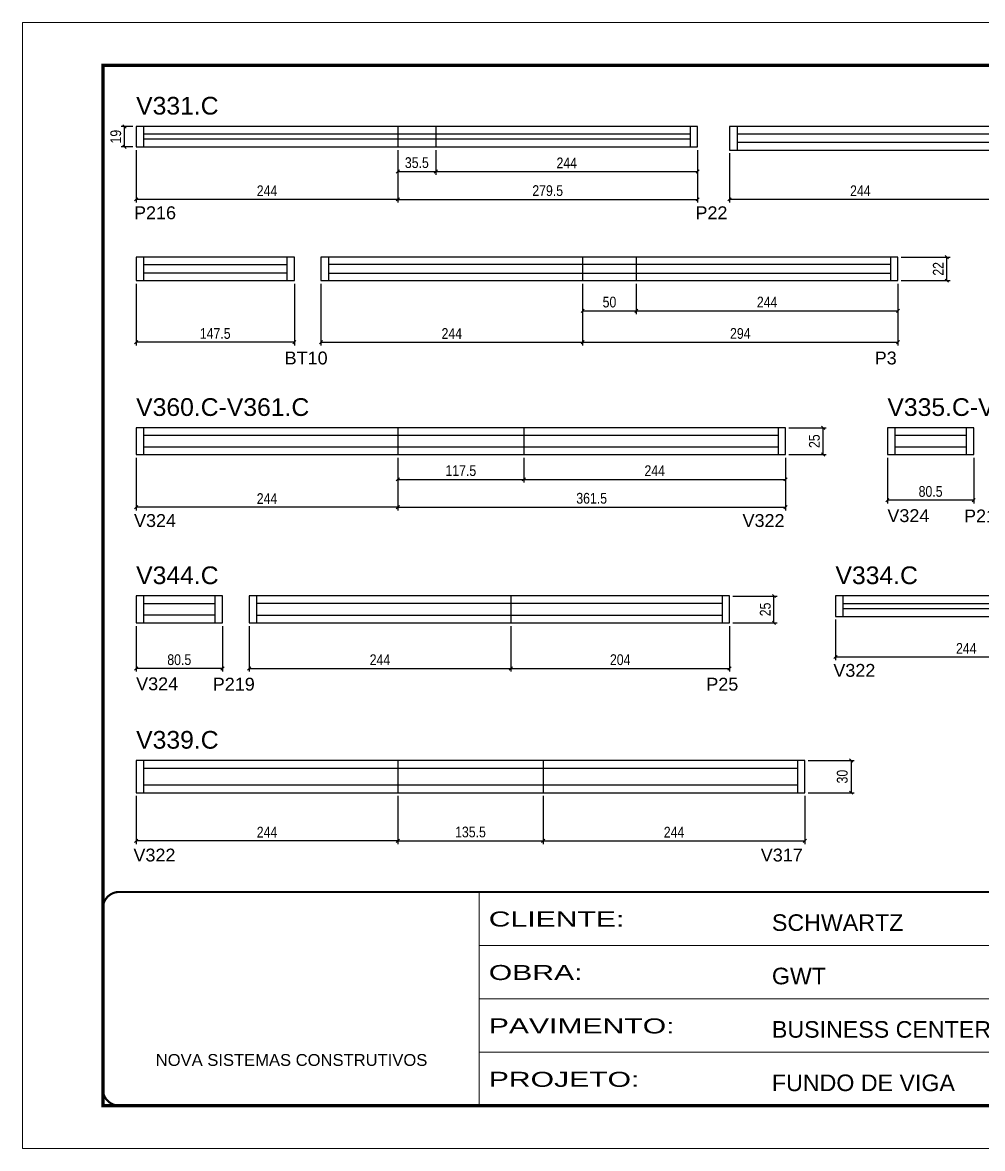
# Model space of a CAD drawing. Extents: x 3245 to 12416, y 917 to 10295.
# Drawn here: x 4844 to 5739, y 6660 to 7710 of the extents above; entities that cross this region are included whole.
import ezdxf

# ---------------------------------------------------------------- set-up
doc = ezdxf.new("R2010")
doc.units = 0
doc.linetypes.add('CONTINUO', pattern=[0])
doc.linetypes.add('DASHED', pattern=[0.75, 0.5, -0.25])
for name, color, linetype in [('5', 5, 'Continuous'), ('COTA', 241, 'Continuous'), ('NOMENCLATURA', 7, 'Continuous'), ('Painéis', 200, 'Continuous'), ('SARR_2.2x7', 40, 'Continuous')]:
    doc.layers.add(name, color=color, linetype=linetype)
doc.layers.add('Folhas', color=255, linetype='Continuous', lineweight=9)
doc.layers.add('SARRAFO DE PRESSAO', color=251, linetype='DASHED', lineweight=9)
doc.styles.add('ARIAL', font='arial.ttf')
doc.styles.add('COTA TECNICA-50', font='techl___.ttf', dxfattribs={"height": 10})
doc.styles.get("Standard").update_dxf_attribs({"font": 'arial.ttf'})
doc.styles.add('Tecnologia', font='')
doc.styles.get('Tecnologia').set_extended_font_data('Forgotten Futurist')
doc.dimstyles.new('COTA PAINEL-50', dxfattribs={"dimtxt": 10, "dimasz": 3, "dimexe": 3, "dimexo": 3, "dimgap": 3, "dimtad": 1, "dimdec": 1, "dimzin": 12, "dimdsep": 46, "dimtxsty": 'COTA TECNICA-50', "dimblk1": 'OBLIQUE', "dimblk2": 'OBLIQUE', "dimsah": 1, "dimcen": 0.9, "dimclrd": 4, "dimclre": 4, "dimclrt": 240, "dimadec": 1, "dimazin": 3, "dimtfac": 1, "dimtdec": 1, "dimtmove": 0, "dimatfit": 3, "dimfxl": 1, "dimtolj": 1, "dimtzin": 12, "dimarcsym": 0})

# ---------------------------------------------------------------- blocks, each defined once
blk = doc.blocks.new('9999999999')
at = {"color": 30, "linetype": 'CONTINUO'}
for p, q in [((98564.6, 34230.2), (98564.6, 34429.4)), ((98564.6, 34379.6), (99584, 34379.6)), ((98564.6, 34329.8), (99488, 34329.8)), ((98564.6, 34280), (99488, 34280))]:
    blk.add_line(p, q, dxfattribs=at)
at = {"color": 30, "linetype": 'CONTINUO', "const_width": 2}
blk.add_lwpolyline([(99584, 34230.2), (99584, 34414.4, 0.414214), (99569, 34429.4), (98229, 34429.4, 0.414214), (98214, 34414.4), (98214, 34245.2, 0.414214), (98229, 34230.2), (99584, 34230.2)], format="xyb", dxfattribs=at)
at = {"layer": 'Folhas'}
blk.add_lwpolyline([(98139, 34190.2), (99624, 34190.2), (99624, 35240.2), (98139, 35240.2)], close=True, dxfattribs=at)
at = {"layer": 'Folhas', "color": 30, "const_width": 3}
blk.add_lwpolyline([(98214, 34230.2), (99584, 34230.2), (99584, 35200.2), (98214, 35200.2)], close=True, dxfattribs=at)
at = {"color": 7, "linetype": 'Continuous', "ltscale": 5, "style": 'ARIAL'}
for s, height, p in [('SCHWARTZ', 15.48, (98837.7, 34393.1)), ('GWT', 15.48, (98837.7, 34343.3)), ('BUSINESS CENTER E LAZER - PROJEÇÃO', 15.483, (98837.7, 34293.5)), ('NOVA SISTEMAS CONSTRUTIVOS', 11.059, (98263.2, 34267.2)), ('FUNDO DE VIGA', 15.483, (98837.7, 34243.7))]:
    blk.add_text(s, height=height, dxfattribs=at).set_placement(p)
at = {"layer": 'Folhas', "color": 7, "style": 'Tecnologia', "width": 1.5}
for s, p in [('CLIENTE:', (98573.7, 34397.2)), ('OBRA:', (98573.7, 34347.3)), ('PAVIMENTO:', (98573.7, 34297.5)), ('PROJETO:', (98573.7, 34247.7))]:
    blk.add_text(s, height=14, dxfattribs=at).set_placement(p)
blk = doc.blocks.new('_Oblique')
at = {"color": 0, "linetype": 'ByBlock', "lineweight": -2}
blk.add_line((-0.5, -0.5), (0.5, 0.5), dxfattribs=at)
blk = doc.blocks.new('*D361')
at = {"layer": 'COTA', "color": 4, "linetype": 'ByBlock', "lineweight": -2, "transparency": 16777216}
for p, q in [((4949.8, 7591.2), (4949.8, 7542.2)), ((5193.8, 7591.2), (5193.8, 7542.2)), ((5193.8, 7545.2), (4949.8, 7545.2))]:
    blk.add_line(p, q, dxfattribs=at)
at = {"layer": 'Defpoints', "color": 0, "linetype": 'ByBlock', "transparency": 16777216}
for p in [(4949.8, 7594.2), (5193.8, 7594.2), (4949.8, 7545.2)]:
    blk.add_point(p, dxfattribs=at)
at = {"layer": 'COTA', "color": 4, "linetype": 'ByBlock', "lineweight": -2, "transparency": 16777216, "xscale": 3, "yscale": 3, "zscale": 3, "rotation": 180}
blk.add_blockref('_Oblique', (4949.8, 7545.2), dxfattribs=at)
at = {"layer": 'COTA', "color": 4, "linetype": 'ByBlock', "lineweight": -2, "transparency": 16777216, "xscale": 3, "yscale": 3, "zscale": 3}
blk.add_blockref('_Oblique', (5193.8, 7545.2), dxfattribs=at)
at = {"layer": 'COTA', "color": 240, "linetype": 'ByBlock', "transparency": 16777216, "insert": (5071.8, 7553.2), "char_height": 10, "attachment_point": 5, "style": 'COTA TECNICA-50'}
blk.add_mtext('\\A1;244', dxfattribs=at)
blk = doc.blocks.new('*D362')
at = {"layer": 'COTA', "color": 4, "linetype": 'ByBlock', "lineweight": -2, "transparency": 16777216}
for p, q in [((5193.8, 7591.2), (5193.8, 7542.2)), ((5473.3, 7591.2), (5473.3, 7542.2)), ((5193.8, 7545.2), (5473.3, 7545.2))]:
    blk.add_line(p, q, dxfattribs=at)
at = {"layer": 'Defpoints', "color": 0, "linetype": 'ByBlock', "transparency": 16777216}
for p in [(5193.8, 7594.2), (5473.3, 7594.2), (5473.3, 7545.2)]:
    blk.add_point(p, dxfattribs=at)
at = {"layer": 'COTA', "color": 4, "linetype": 'ByBlock', "lineweight": -2, "transparency": 16777216, "xscale": 3, "yscale": 3, "zscale": 3, "rotation": 180}
blk.add_blockref('_Oblique', (5193.8, 7545.2), dxfattribs=at)
at = {"layer": 'COTA', "color": 4, "linetype": 'ByBlock', "lineweight": -2, "transparency": 16777216, "xscale": 3, "yscale": 3, "zscale": 3}
blk.add_blockref('_Oblique', (5473.3, 7545.2), dxfattribs=at)
at = {"layer": 'COTA', "color": 240, "linetype": 'ByBlock', "transparency": 16777216, "insert": (5333.5, 7553.3), "char_height": 10, "attachment_point": 5, "style": 'COTA TECNICA-50'}
blk.add_mtext('\\A1;279.5', dxfattribs=at)
blk = doc.blocks.new('*D363')
at = {"layer": 'COTA', "color": 4, "linetype": 'ByBlock', "lineweight": -2, "transparency": 16777216}
for p, q in [((5193.8, 7591.2), (5193.8, 7568.2)), ((5229.3, 7591.2), (5229.3, 7568.2)), ((5193.8, 7571.2), (5229.3, 7571.2))]:
    blk.add_line(p, q, dxfattribs=at)
at = {"layer": 'Defpoints', "color": 0, "linetype": 'ByBlock', "transparency": 16777216}
for p in [(5193.8, 7594.2), (5229.3, 7594.2), (5229.3, 7571.2)]:
    blk.add_point(p, dxfattribs=at)
at = {"layer": 'COTA', "color": 4, "linetype": 'ByBlock', "lineweight": -2, "transparency": 16777216, "xscale": 3, "yscale": 3, "zscale": 3, "rotation": 180}
blk.add_blockref('_Oblique', (5193.8, 7571.2), dxfattribs=at)
at = {"layer": 'COTA', "color": 4, "linetype": 'ByBlock', "lineweight": -2, "transparency": 16777216, "xscale": 3, "yscale": 3, "zscale": 3}
blk.add_blockref('_Oblique', (5229.3, 7571.2), dxfattribs=at)
at = {"layer": 'COTA', "color": 240, "linetype": 'ByBlock', "transparency": 16777216, "insert": (5211.5, 7579.4), "char_height": 10, "attachment_point": 5, "style": 'COTA TECNICA-50'}
blk.add_mtext('\\A1;35.5', dxfattribs=at)
blk = doc.blocks.new('*D364')
at = {"layer": 'COTA', "color": 4, "linetype": 'ByBlock', "lineweight": -2, "transparency": 16777216}
for p, q in [((5229.3, 7591.2), (5229.3, 7568.2)), ((5473.3, 7591.2), (5473.3, 7568.2)), ((5229.3, 7571.2), (5473.3, 7571.2))]:
    blk.add_line(p, q, dxfattribs=at)
at = {"layer": 'Defpoints', "color": 0, "linetype": 'ByBlock', "transparency": 16777216}
for p in [(5229.3, 7594.2), (5473.3, 7594.2), (5473.3, 7571.2)]:
    blk.add_point(p, dxfattribs=at)
at = {"layer": 'COTA', "color": 4, "linetype": 'ByBlock', "lineweight": -2, "transparency": 16777216, "xscale": 3, "yscale": 3, "zscale": 3, "rotation": 180}
blk.add_blockref('_Oblique', (5229.3, 7571.2), dxfattribs=at)
at = {"layer": 'COTA', "color": 4, "linetype": 'ByBlock', "lineweight": -2, "transparency": 16777216, "xscale": 3, "yscale": 3, "zscale": 3}
blk.add_blockref('_Oblique', (5473.3, 7571.2), dxfattribs=at)
at = {"layer": 'COTA', "color": 240, "linetype": 'ByBlock', "transparency": 16777216, "insert": (5351.3, 7579.2), "char_height": 10, "attachment_point": 5, "style": 'COTA TECNICA-50'}
blk.add_mtext('\\A1;244', dxfattribs=at)
blk = doc.blocks.new('*D365')
at = {"layer": 'COTA', "color": 4, "linetype": 'ByBlock', "lineweight": -2, "transparency": 16777216}
for p, q in [((5503, 7588.2), (5503, 7542.2)), ((5747, 7588.2), (5747, 7542.2)), ((5747, 7545.2), (5503, 7545.2))]:
    blk.add_line(p, q, dxfattribs=at)
at = {"layer": 'Defpoints', "color": 0, "linetype": 'ByBlock', "transparency": 16777216}
for p in [(5503, 7591.2), (5747, 7591.2), (5503, 7545.2)]:
    blk.add_point(p, dxfattribs=at)
at = {"layer": 'COTA', "color": 4, "linetype": 'ByBlock', "lineweight": -2, "transparency": 16777216, "xscale": 3, "yscale": 3, "zscale": 3, "rotation": 180}
blk.add_blockref('_Oblique', (5503, 7545.2), dxfattribs=at)
at = {"layer": 'COTA', "color": 4, "linetype": 'ByBlock', "lineweight": -2, "transparency": 16777216, "xscale": 3, "yscale": 3, "zscale": 3}
blk.add_blockref('_Oblique', (5747, 7545.2), dxfattribs=at)
at = {"layer": 'COTA', "color": 240, "linetype": 'ByBlock', "transparency": 16777216, "insert": (5625, 7553.2), "char_height": 10, "attachment_point": 5, "style": 'COTA TECNICA-50'}
blk.add_mtext('\\A1;244', dxfattribs=at)
blk = doc.blocks.new('*D370')
at = {"layer": 'COTA', "color": 4, "linetype": 'ByBlock', "lineweight": -2, "transparency": 16777216}
for p, q in [((4946.8, 7613.2), (4935.9, 7613.2)), ((4938.9, 7594.2), (4938.9, 7613.2)), ((4946.8, 7594.2), (4935.9, 7594.2))]:
    blk.add_line(p, q, dxfattribs=at)
at = {"layer": 'Defpoints', "color": 0, "linetype": 'ByBlock', "transparency": 16777216}
for p in [(4938.9, 7613.2), (4949.8, 7613.2), (4949.8, 7594.2)]:
    blk.add_point(p, dxfattribs=at)
at = {"layer": 'COTA', "color": 4, "linetype": 'ByBlock', "lineweight": -2, "transparency": 16777216, "xscale": 3, "yscale": 3, "zscale": 3}
for p, rotation in [((4938.9, 7613.2), 90), ((4938.9, 7594.2), 270)]:
    blk.add_blockref('_Oblique', p, dxfattribs=dict(at, rotation=rotation))
at = {"layer": 'COTA', "color": 240, "linetype": 'ByBlock', "transparency": 16777216, "insert": (4930.8, 7603.7), "char_height": 10, "attachment_point": 5, "rotation": 90, "style": 'COTA TECNICA-50'}
blk.add_mtext('\\A1;19', dxfattribs=at)
blk = doc.blocks.new('*D437')
at = {"layer": 'COTA', "color": 4, "linetype": 'ByBlock', "lineweight": -2, "transparency": 16777216}
for p, q in [((4949.8, 7466.4), (4949.8, 7409)), ((5097.3, 7466.4), (5097.3, 7409)), ((5097.3, 7412), (4949.8, 7412))]:
    blk.add_line(p, q, dxfattribs=at)
at = {"layer": 'Defpoints', "color": 0, "linetype": 'ByBlock', "transparency": 16777216}
for p in [(4949.8, 7469.4), (5097.3, 7469.4), (4949.8, 7412)]:
    blk.add_point(p, dxfattribs=at)
at = {"layer": 'COTA', "color": 4, "linetype": 'ByBlock', "lineweight": -2, "transparency": 16777216, "xscale": 3, "yscale": 3, "zscale": 3, "rotation": 180}
blk.add_blockref('_Oblique', (4949.8, 7412), dxfattribs=at)
at = {"layer": 'COTA', "color": 4, "linetype": 'ByBlock', "lineweight": -2, "transparency": 16777216, "xscale": 3, "yscale": 3, "zscale": 3}
blk.add_blockref('_Oblique', (5097.3, 7412), dxfattribs=at)
at = {"layer": 'COTA', "color": 240, "linetype": 'ByBlock', "transparency": 16777216, "insert": (5023.5, 7420.1), "char_height": 10, "attachment_point": 5, "style": 'COTA TECNICA-50'}
blk.add_mtext('\\A1;147.5', dxfattribs=at)
blk = doc.blocks.new('*D267')
at = {"layer": 'COTA', "color": 4, "linetype": 'ByBlock', "lineweight": -2, "transparency": 16777216}
for p, q in [((5122.1, 7466.4), (5122.1, 7409)), ((5366.1, 7466.4), (5366.1, 7409)), ((5122.1, 7412), (5366.1, 7412))]:
    blk.add_line(p, q, dxfattribs=at)
at = {"layer": 'Defpoints', "color": 0, "linetype": 'ByBlock', "transparency": 16777216}
for p in [(5122.1, 7469.4), (5366.1, 7469.4), (5366.1, 7412)]:
    blk.add_point(p, dxfattribs=at)
at = {"layer": 'COTA', "color": 4, "linetype": 'ByBlock', "lineweight": -2, "transparency": 16777216, "xscale": 3, "yscale": 3, "zscale": 3, "rotation": 180}
blk.add_blockref('_Oblique', (5122.1, 7412), dxfattribs=at)
at = {"layer": 'COTA', "color": 4, "linetype": 'ByBlock', "lineweight": -2, "transparency": 16777216, "xscale": 3, "yscale": 3, "zscale": 3}
blk.add_blockref('_Oblique', (5366.1, 7412), dxfattribs=at)
at = {"layer": 'COTA', "color": 240, "linetype": 'ByBlock', "transparency": 16777216, "insert": (5244.1, 7420.1), "char_height": 10, "attachment_point": 5, "style": 'COTA TECNICA-50'}
blk.add_mtext('\\A1;244', dxfattribs=at)
blk = doc.blocks.new('*D438')
at = {"layer": 'COTA', "color": 4, "linetype": 'ByBlock', "lineweight": -2, "transparency": 16777216}
for p, q in [((5366.1, 7466.4), (5366.1, 7409)), ((5660.1, 7466.4), (5660.1, 7409)), ((5366.1, 7412), (5660.1, 7412))]:
    blk.add_line(p, q, dxfattribs=at)
at = {"layer": 'Defpoints', "color": 0, "linetype": 'ByBlock', "transparency": 16777216}
for p in [(5366.1, 7469.4), (5660.1, 7469.4), (5660.1, 7412)]:
    blk.add_point(p, dxfattribs=at)
at = {"layer": 'COTA', "color": 4, "linetype": 'ByBlock', "lineweight": -2, "transparency": 16777216, "xscale": 3, "yscale": 3, "zscale": 3, "rotation": 180}
blk.add_blockref('_Oblique', (5366.1, 7412), dxfattribs=at)
at = {"layer": 'COTA', "color": 4, "linetype": 'ByBlock', "lineweight": -2, "transparency": 16777216, "xscale": 3, "yscale": 3, "zscale": 3}
blk.add_blockref('_Oblique', (5660.1, 7412), dxfattribs=at)
at = {"layer": 'COTA', "color": 240, "linetype": 'ByBlock', "transparency": 16777216, "insert": (5513.1, 7420.1), "char_height": 10, "attachment_point": 5, "style": 'COTA TECNICA-50'}
blk.add_mtext('\\A1;294', dxfattribs=at)
blk = doc.blocks.new('*D439')
at = {"layer": 'COTA', "color": 4, "linetype": 'ByBlock', "lineweight": -2, "transparency": 16777216}
for p, q in [((5366.1, 7466.4), (5366.1, 7438.3)), ((5416.1, 7466.4), (5416.1, 7438.3)), ((5366.1, 7441.3), (5416.1, 7441.3))]:
    blk.add_line(p, q, dxfattribs=at)
at = {"layer": 'Defpoints', "color": 0, "linetype": 'ByBlock', "transparency": 16777216}
for p in [(5366.1, 7469.4), (5416.1, 7469.4), (5416.1, 7441.3)]:
    blk.add_point(p, dxfattribs=at)
at = {"layer": 'COTA', "color": 4, "linetype": 'ByBlock', "lineweight": -2, "transparency": 16777216, "xscale": 3, "yscale": 3, "zscale": 3, "rotation": 180}
blk.add_blockref('_Oblique', (5366.1, 7441.3), dxfattribs=at)
at = {"layer": 'COTA', "color": 4, "linetype": 'ByBlock', "lineweight": -2, "transparency": 16777216, "xscale": 3, "yscale": 3, "zscale": 3}
blk.add_blockref('_Oblique', (5416.1, 7441.3), dxfattribs=at)
at = {"layer": 'COTA', "color": 240, "linetype": 'ByBlock', "transparency": 16777216, "insert": (5391.1, 7449.4), "char_height": 10, "attachment_point": 5, "style": 'COTA TECNICA-50'}
blk.add_mtext('\\A1;50', dxfattribs=at)
blk = doc.blocks.new('*D440')
at = {"layer": 'COTA', "color": 4, "linetype": 'ByBlock', "lineweight": -2, "transparency": 16777216}
for p, q in [((5416.1, 7466.4), (5416.1, 7438.3)), ((5660.1, 7466.4), (5660.1, 7438.3)), ((5416.1, 7441.3), (5660.1, 7441.3))]:
    blk.add_line(p, q, dxfattribs=at)
at = {"layer": 'Defpoints', "color": 0, "linetype": 'ByBlock', "transparency": 16777216}
for p in [(5416.1, 7469.4), (5660.1, 7469.4), (5660.1, 7441.3)]:
    blk.add_point(p, dxfattribs=at)
at = {"layer": 'COTA', "color": 4, "linetype": 'ByBlock', "lineweight": -2, "transparency": 16777216, "xscale": 3, "yscale": 3, "zscale": 3, "rotation": 180}
blk.add_blockref('_Oblique', (5416.1, 7441.3), dxfattribs=at)
at = {"layer": 'COTA', "color": 4, "linetype": 'ByBlock', "lineweight": -2, "transparency": 16777216, "xscale": 3, "yscale": 3, "zscale": 3}
blk.add_blockref('_Oblique', (5660.1, 7441.3), dxfattribs=at)
at = {"layer": 'COTA', "color": 240, "linetype": 'ByBlock', "transparency": 16777216, "insert": (5538.1, 7449.4), "char_height": 10, "attachment_point": 5, "style": 'COTA TECNICA-50'}
blk.add_mtext('\\A1;244', dxfattribs=at)
blk = doc.blocks.new('*D441')
at = {"layer": 'COTA', "color": 4, "linetype": 'ByBlock', "lineweight": -2, "transparency": 16777216}
for p, q in [((5663.1, 7491.4), (5708.7, 7491.4)), ((5705.7, 7469.4), (5705.7, 7491.4)), ((5663.1, 7469.4), (5708.7, 7469.4))]:
    blk.add_line(p, q, dxfattribs=at)
at = {"layer": 'Defpoints', "color": 0, "linetype": 'ByBlock', "transparency": 16777216}
for p in [(5660.1, 7491.4), (5705.7, 7491.4), (5660.1, 7469.4)]:
    blk.add_point(p, dxfattribs=at)
at = {"layer": 'COTA', "color": 4, "linetype": 'ByBlock', "lineweight": -2, "transparency": 16777216, "xscale": 3, "yscale": 3, "zscale": 3}
for p, rotation in [((5705.7, 7491.4), 90), ((5705.7, 7469.4), 270)]:
    blk.add_blockref('_Oblique', p, dxfattribs=dict(at, rotation=rotation))
at = {"layer": 'COTA', "color": 240, "linetype": 'ByBlock', "transparency": 16777216, "insert": (5697.7, 7480.4), "char_height": 10, "attachment_point": 5, "rotation": 90, "style": 'COTA TECNICA-50'}
blk.add_mtext('\\A1;22', dxfattribs=at)
blk = doc.blocks.new('*D449')
at = {"layer": 'COTA', "color": 4, "linetype": 'ByBlock', "lineweight": -2, "transparency": 16777216}
for p, q in [((4949.8, 7304.2), (4949.8, 7255.1)), ((5193.8, 7304.2), (5193.8, 7255.1)), ((5193.8, 7258.1), (4949.8, 7258.1))]:
    blk.add_line(p, q, dxfattribs=at)
at = {"layer": 'Defpoints', "color": 0, "linetype": 'ByBlock', "transparency": 16777216}
for p in [(4949.8, 7307.2), (5193.8, 7307.2), (4949.8, 7258.1)]:
    blk.add_point(p, dxfattribs=at)
at = {"layer": 'COTA', "color": 4, "linetype": 'ByBlock', "lineweight": -2, "transparency": 16777216, "xscale": 3, "yscale": 3, "zscale": 3, "rotation": 180}
blk.add_blockref('_Oblique', (4949.8, 7258.1), dxfattribs=at)
at = {"layer": 'COTA', "color": 4, "linetype": 'ByBlock', "lineweight": -2, "transparency": 16777216, "xscale": 3, "yscale": 3, "zscale": 3}
blk.add_blockref('_Oblique', (5193.8, 7258.1), dxfattribs=at)
at = {"layer": 'COTA', "color": 240, "linetype": 'ByBlock', "transparency": 16777216, "insert": (5071.8, 7266.2), "char_height": 10, "attachment_point": 5, "style": 'COTA TECNICA-50'}
blk.add_mtext('\\A1;244', dxfattribs=at)
blk = doc.blocks.new('*D450')
at = {"layer": 'COTA', "color": 4, "linetype": 'ByBlock', "lineweight": -2, "transparency": 16777216}
for p, q in [((5193.8, 7304.2), (5193.8, 7255.1)), ((5555.3, 7304.2), (5555.3, 7255.1)), ((5193.8, 7258.1), (5555.3, 7258.1))]:
    blk.add_line(p, q, dxfattribs=at)
at = {"layer": 'Defpoints', "color": 0, "linetype": 'ByBlock', "transparency": 16777216}
for p in [(5193.8, 7307.2), (5555.3, 7307.2), (5555.3, 7258.1)]:
    blk.add_point(p, dxfattribs=at)
at = {"layer": 'COTA', "color": 4, "linetype": 'ByBlock', "lineweight": -2, "transparency": 16777216, "xscale": 3, "yscale": 3, "zscale": 3, "rotation": 180}
blk.add_blockref('_Oblique', (5193.8, 7258.1), dxfattribs=at)
at = {"layer": 'COTA', "color": 4, "linetype": 'ByBlock', "lineweight": -2, "transparency": 16777216, "xscale": 3, "yscale": 3, "zscale": 3}
blk.add_blockref('_Oblique', (5555.3, 7258.1), dxfattribs=at)
at = {"layer": 'COTA', "color": 240, "linetype": 'ByBlock', "transparency": 16777216, "insert": (5374.5, 7266.4), "char_height": 10, "attachment_point": 5, "style": 'COTA TECNICA-50'}
blk.add_mtext('\\A1;361.5', dxfattribs=at)
blk = doc.blocks.new('*D451')
at = {"layer": 'COTA', "color": 4, "linetype": 'ByBlock', "lineweight": -2, "transparency": 16777216}
for p, q in [((5193.8, 7304.2), (5193.8, 7281.1)), ((5311.3, 7304.2), (5311.3, 7281.1)), ((5193.8, 7284.1), (5311.3, 7284.1))]:
    blk.add_line(p, q, dxfattribs=at)
at = {"layer": 'Defpoints', "color": 0, "linetype": 'ByBlock', "transparency": 16777216}
for p in [(5193.8, 7307.2), (5311.3, 7307.2), (5311.3, 7284.1)]:
    blk.add_point(p, dxfattribs=at)
at = {"layer": 'COTA', "color": 4, "linetype": 'ByBlock', "lineweight": -2, "transparency": 16777216, "xscale": 3, "yscale": 3, "zscale": 3, "rotation": 180}
blk.add_blockref('_Oblique', (5193.8, 7284.1), dxfattribs=at)
at = {"layer": 'COTA', "color": 4, "linetype": 'ByBlock', "lineweight": -2, "transparency": 16777216, "xscale": 3, "yscale": 3, "zscale": 3}
blk.add_blockref('_Oblique', (5311.3, 7284.1), dxfattribs=at)
at = {"layer": 'COTA', "color": 240, "linetype": 'ByBlock', "transparency": 16777216, "insert": (5252.5, 7292.2), "char_height": 10, "attachment_point": 5, "style": 'COTA TECNICA-50'}
blk.add_mtext('\\A1;117.5', dxfattribs=at)
blk = doc.blocks.new('*D452')
at = {"layer": 'COTA', "color": 4, "linetype": 'ByBlock', "lineweight": -2, "transparency": 16777216}
for p, q in [((5311.3, 7304.2), (5311.3, 7281.1)), ((5555.3, 7304.2), (5555.3, 7281.1)), ((5311.3, 7284.1), (5555.3, 7284.1))]:
    blk.add_line(p, q, dxfattribs=at)
at = {"layer": 'Defpoints', "color": 0, "linetype": 'ByBlock', "transparency": 16777216}
for p in [(5311.3, 7307.2), (5555.3, 7307.2), (5555.3, 7284.1)]:
    blk.add_point(p, dxfattribs=at)
at = {"layer": 'COTA', "color": 4, "linetype": 'ByBlock', "lineweight": -2, "transparency": 16777216, "xscale": 3, "yscale": 3, "zscale": 3, "rotation": 180}
blk.add_blockref('_Oblique', (5311.3, 7284.1), dxfattribs=at)
at = {"layer": 'COTA', "color": 4, "linetype": 'ByBlock', "lineweight": -2, "transparency": 16777216, "xscale": 3, "yscale": 3, "zscale": 3}
blk.add_blockref('_Oblique', (5555.3, 7284.1), dxfattribs=at)
at = {"layer": 'COTA', "color": 240, "linetype": 'ByBlock', "transparency": 16777216, "insert": (5433.3, 7292.2), "char_height": 10, "attachment_point": 5, "style": 'COTA TECNICA-50'}
blk.add_mtext('\\A1;244', dxfattribs=at)
blk = doc.blocks.new('*D453')
at = {"layer": 'COTA', "color": 4, "linetype": 'ByBlock', "lineweight": -2, "transparency": 16777216}
for p, q in [((5558.3, 7332.2), (5593.3, 7332.2)), ((5590.3, 7307.2), (5590.3, 7332.2)), ((5558.3, 7307.2), (5593.3, 7307.2))]:
    blk.add_line(p, q, dxfattribs=at)
at = {"layer": 'Defpoints', "color": 0, "linetype": 'ByBlock', "transparency": 16777216}
for p in [(5555.3, 7332.2), (5590.3, 7332.2), (5555.3, 7307.2)]:
    blk.add_point(p, dxfattribs=at)
at = {"layer": 'COTA', "color": 4, "linetype": 'ByBlock', "lineweight": -2, "transparency": 16777216, "xscale": 3, "yscale": 3, "zscale": 3}
for p, rotation in [((5590.3, 7332.2), 90), ((5590.3, 7307.2), 270)]:
    blk.add_blockref('_Oblique', p, dxfattribs=dict(at, rotation=rotation))
at = {"layer": 'COTA', "color": 240, "linetype": 'ByBlock', "transparency": 16777216, "insert": (5582.2, 7319.7), "char_height": 10, "attachment_point": 5, "rotation": 90, "style": 'COTA TECNICA-50'}
blk.add_mtext('\\A1;25', dxfattribs=at)
blk = doc.blocks.new('*D454')
at = {"layer": 'COTA', "color": 4, "linetype": 'ByBlock', "lineweight": -2, "transparency": 16777216}
for p, q in [((5650.2, 7304.2), (5650.2, 7261.7)), ((5730.7, 7304.2), (5730.7, 7261.7)), ((5730.7, 7264.7), (5650.2, 7264.7))]:
    blk.add_line(p, q, dxfattribs=at)
at = {"layer": 'Defpoints', "color": 0, "linetype": 'ByBlock', "transparency": 16777216}
for p in [(5650.2, 7307.2), (5730.7, 7307.2), (5650.2, 7264.7)]:
    blk.add_point(p, dxfattribs=at)
at = {"layer": 'COTA', "color": 4, "linetype": 'ByBlock', "lineweight": -2, "transparency": 16777216, "xscale": 3, "yscale": 3, "zscale": 3, "rotation": 180}
blk.add_blockref('_Oblique', (5650.2, 7264.7), dxfattribs=at)
at = {"layer": 'COTA', "color": 4, "linetype": 'ByBlock', "lineweight": -2, "transparency": 16777216, "xscale": 3, "yscale": 3, "zscale": 3}
blk.add_blockref('_Oblique', (5730.7, 7264.7), dxfattribs=at)
at = {"layer": 'COTA', "color": 240, "linetype": 'ByBlock', "transparency": 16777216, "insert": (5690.5, 7272.8), "char_height": 10, "attachment_point": 5, "style": 'COTA TECNICA-50'}
blk.add_mtext('\\A1;80.5', dxfattribs=at)
blk = doc.blocks.new('*D371')
at = {"layer": 'COTA', "color": 4, "linetype": 'ByBlock', "lineweight": -2, "transparency": 16777216}
for p, q in [((4949.8, 7147.3), (4949.8, 7104.8)), ((5030.3, 7147.3), (5030.3, 7104.8)), ((5030.3, 7107.8), (4949.8, 7107.8))]:
    blk.add_line(p, q, dxfattribs=at)
at = {"layer": 'Defpoints', "color": 0, "linetype": 'ByBlock', "transparency": 16777216}
for p in [(4949.8, 7150.3), (5030.3, 7150.3), (4949.8, 7107.8)]:
    blk.add_point(p, dxfattribs=at)
at = {"layer": 'COTA', "color": 4, "linetype": 'ByBlock', "lineweight": -2, "transparency": 16777216, "xscale": 3, "yscale": 3, "zscale": 3, "rotation": 180}
blk.add_blockref('_Oblique', (4949.8, 7107.8), dxfattribs=at)
at = {"layer": 'COTA', "color": 4, "linetype": 'ByBlock', "lineweight": -2, "transparency": 16777216, "xscale": 3, "yscale": 3, "zscale": 3}
blk.add_blockref('_Oblique', (5030.3, 7107.8), dxfattribs=at)
at = {"layer": 'COTA', "color": 240, "linetype": 'ByBlock', "transparency": 16777216, "insert": (4990, 7115.9), "char_height": 10, "attachment_point": 5, "style": 'COTA TECNICA-50'}
blk.add_mtext('\\A1;80.5', dxfattribs=at)
blk = doc.blocks.new('*D260')
at = {"layer": 'COTA', "color": 4, "linetype": 'ByBlock', "lineweight": -2, "transparency": 16777216}
for p, q in [((5055.1, 7147.3), (5055.1, 7104.8)), ((5299.1, 7147.3), (5299.1, 7104.8)), ((5055.1, 7107.8), (5299.1, 7107.8))]:
    blk.add_line(p, q, dxfattribs=at)
at = {"layer": 'Defpoints', "color": 0, "linetype": 'ByBlock', "transparency": 16777216}
for p in [(5055.1, 7150.3), (5299.1, 7150.3), (5299.1, 7107.8)]:
    blk.add_point(p, dxfattribs=at)
at = {"layer": 'COTA', "color": 4, "linetype": 'ByBlock', "lineweight": -2, "transparency": 16777216, "xscale": 3, "yscale": 3, "zscale": 3, "rotation": 180}
blk.add_blockref('_Oblique', (5055.1, 7107.8), dxfattribs=at)
at = {"layer": 'COTA', "color": 4, "linetype": 'ByBlock', "lineweight": -2, "transparency": 16777216, "xscale": 3, "yscale": 3, "zscale": 3}
blk.add_blockref('_Oblique', (5299.1, 7107.8), dxfattribs=at)
at = {"layer": 'COTA', "color": 240, "linetype": 'ByBlock', "transparency": 16777216, "insert": (5177.1, 7115.9), "char_height": 10, "attachment_point": 5, "style": 'COTA TECNICA-50'}
blk.add_mtext('\\A1;244', dxfattribs=at)
blk = doc.blocks.new('*D372')
at = {"layer": 'COTA', "color": 4, "linetype": 'ByBlock', "lineweight": -2, "transparency": 16777216}
for p, q in [((5299.1, 7147.3), (5299.1, 7104.8)), ((5503.1, 7147.3), (5503.1, 7104.8)), ((5299.1, 7107.8), (5503.1, 7107.8))]:
    blk.add_line(p, q, dxfattribs=at)
at = {"layer": 'Defpoints', "color": 0, "linetype": 'ByBlock', "transparency": 16777216}
for p in [(5299.1, 7150.3), (5503.1, 7150.3), (5503.1, 7107.8)]:
    blk.add_point(p, dxfattribs=at)
at = {"layer": 'COTA', "color": 4, "linetype": 'ByBlock', "lineweight": -2, "transparency": 16777216, "xscale": 3, "yscale": 3, "zscale": 3, "rotation": 180}
blk.add_blockref('_Oblique', (5299.1, 7107.8), dxfattribs=at)
at = {"layer": 'COTA', "color": 4, "linetype": 'ByBlock', "lineweight": -2, "transparency": 16777216, "xscale": 3, "yscale": 3, "zscale": 3}
blk.add_blockref('_Oblique', (5503.1, 7107.8), dxfattribs=at)
at = {"layer": 'COTA', "color": 240, "linetype": 'ByBlock', "transparency": 16777216, "insert": (5401.1, 7115.9), "char_height": 10, "attachment_point": 5, "style": 'COTA TECNICA-50'}
blk.add_mtext('\\A1;204', dxfattribs=at)
blk = doc.blocks.new('*D373')
at = {"layer": 'COTA', "color": 4, "linetype": 'ByBlock', "lineweight": -2, "transparency": 16777216}
for p, q in [((5506.1, 7175.3), (5547.5, 7175.3)), ((5544.5, 7150.3), (5544.5, 7175.3)), ((5506.1, 7150.3), (5547.5, 7150.3))]:
    blk.add_line(p, q, dxfattribs=at)
at = {"layer": 'Defpoints', "color": 0, "linetype": 'ByBlock', "transparency": 16777216}
for p in [(5503.1, 7175.3), (5544.5, 7175.3), (5503.1, 7150.3)]:
    blk.add_point(p, dxfattribs=at)
at = {"layer": 'COTA', "color": 4, "linetype": 'ByBlock', "lineweight": -2, "transparency": 16777216, "xscale": 3, "yscale": 3, "zscale": 3}
for p, rotation in [((5544.5, 7175.3), 90), ((5544.5, 7150.3), 270)]:
    blk.add_blockref('_Oblique', p, dxfattribs=dict(at, rotation=rotation))
at = {"layer": 'COTA', "color": 240, "linetype": 'ByBlock', "transparency": 16777216, "insert": (5536.4, 7162.8), "char_height": 10, "attachment_point": 5, "rotation": 90, "style": 'COTA TECNICA-50'}
blk.add_mtext('\\A1;25', dxfattribs=at)
blk = doc.blocks.new('*D374')
at = {"layer": 'COTA', "color": 4, "linetype": 'ByBlock', "lineweight": -2, "transparency": 16777216}
for p, q in [((5601.8, 7153.3), (5601.8, 7115.4)), ((5845.8, 7153.3), (5845.8, 7115.4)), ((5845.8, 7118.4), (5601.8, 7118.4))]:
    blk.add_line(p, q, dxfattribs=at)
at = {"layer": 'Defpoints', "color": 0, "linetype": 'ByBlock', "transparency": 16777216}
for p in [(5601.8, 7156.3), (5845.8, 7156.3), (5601.8, 7118.4)]:
    blk.add_point(p, dxfattribs=at)
at = {"layer": 'COTA', "color": 4, "linetype": 'ByBlock', "lineweight": -2, "transparency": 16777216, "xscale": 3, "yscale": 3, "zscale": 3, "rotation": 180}
blk.add_blockref('_Oblique', (5601.8, 7118.4), dxfattribs=at)
at = {"layer": 'COTA', "color": 4, "linetype": 'ByBlock', "lineweight": -2, "transparency": 16777216, "xscale": 3, "yscale": 3, "zscale": 3}
blk.add_blockref('_Oblique', (5845.8, 7118.4), dxfattribs=at)
at = {"layer": 'COTA', "color": 240, "linetype": 'ByBlock', "transparency": 16777216, "insert": (5723.8, 7126.5), "char_height": 10, "attachment_point": 5, "style": 'COTA TECNICA-50'}
blk.add_mtext('\\A1;244', dxfattribs=at)
blk = doc.blocks.new('*D261')
at = {"layer": 'COTA', "color": 4, "linetype": 'ByBlock', "lineweight": -2, "transparency": 16777216}
for p, q in [((4949.8, 6988.9), (4949.8, 6944)), ((5193.8, 6988.9), (5193.8, 6944)), ((5193.8, 6947), (4949.8, 6947))]:
    blk.add_line(p, q, dxfattribs=at)
at = {"layer": 'Defpoints', "color": 0, "linetype": 'ByBlock', "transparency": 16777216}
for p in [(4949.8, 6991.9), (5193.8, 6991.9), (4949.8, 6947)]:
    blk.add_point(p, dxfattribs=at)
at = {"layer": 'COTA', "color": 4, "linetype": 'ByBlock', "lineweight": -2, "transparency": 16777216, "xscale": 3, "yscale": 3, "zscale": 3, "rotation": 180}
blk.add_blockref('_Oblique', (4949.8, 6947), dxfattribs=at)
at = {"layer": 'COTA', "color": 4, "linetype": 'ByBlock', "lineweight": -2, "transparency": 16777216, "xscale": 3, "yscale": 3, "zscale": 3}
blk.add_blockref('_Oblique', (5193.8, 6947), dxfattribs=at)
at = {"layer": 'COTA', "color": 240, "linetype": 'ByBlock', "transparency": 16777216, "insert": (5071.8, 6955.1), "char_height": 10, "attachment_point": 5, "style": 'COTA TECNICA-50'}
blk.add_mtext('\\A1;244', dxfattribs=at)
blk = doc.blocks.new('*D392')
at = {"layer": 'COTA', "color": 4, "linetype": 'ByBlock', "lineweight": -2, "transparency": 16777216}
for p, q in [((5193.8, 6988.9), (5193.8, 6944)), ((5329.3, 6988.9), (5329.3, 6944)), ((5193.8, 6947), (5329.3, 6947))]:
    blk.add_line(p, q, dxfattribs=at)
at = {"layer": 'Defpoints', "color": 0, "linetype": 'ByBlock', "transparency": 16777216}
for p in [(5193.8, 6991.9), (5329.3, 6991.9), (5329.3, 6947)]:
    blk.add_point(p, dxfattribs=at)
at = {"layer": 'COTA', "color": 4, "linetype": 'ByBlock', "lineweight": -2, "transparency": 16777216, "xscale": 3, "yscale": 3, "zscale": 3, "rotation": 180}
blk.add_blockref('_Oblique', (5193.8, 6947), dxfattribs=at)
at = {"layer": 'COTA', "color": 4, "linetype": 'ByBlock', "lineweight": -2, "transparency": 16777216, "xscale": 3, "yscale": 3, "zscale": 3}
blk.add_blockref('_Oblique', (5329.3, 6947), dxfattribs=at)
at = {"layer": 'COTA', "color": 240, "linetype": 'ByBlock', "transparency": 16777216, "insert": (5261.5, 6955.2), "char_height": 10, "attachment_point": 5, "style": 'COTA TECNICA-50'}
blk.add_mtext('\\A1;135.5', dxfattribs=at)
blk = doc.blocks.new('*D393')
at = {"layer": 'COTA', "color": 4, "linetype": 'ByBlock', "lineweight": -2, "transparency": 16777216}
for p, q in [((5329.3, 6988.9), (5329.3, 6944)), ((5573.3, 6988.9), (5573.3, 6944)), ((5329.3, 6947), (5573.3, 6947))]:
    blk.add_line(p, q, dxfattribs=at)
at = {"layer": 'Defpoints', "color": 0, "linetype": 'ByBlock', "transparency": 16777216}
for p in [(5329.3, 6991.9), (5573.3, 6991.9), (5573.3, 6947)]:
    blk.add_point(p, dxfattribs=at)
at = {"layer": 'COTA', "color": 4, "linetype": 'ByBlock', "lineweight": -2, "transparency": 16777216, "xscale": 3, "yscale": 3, "zscale": 3, "rotation": 180}
blk.add_blockref('_Oblique', (5329.3, 6947), dxfattribs=at)
at = {"layer": 'COTA', "color": 4, "linetype": 'ByBlock', "lineweight": -2, "transparency": 16777216, "xscale": 3, "yscale": 3, "zscale": 3}
blk.add_blockref('_Oblique', (5573.3, 6947), dxfattribs=at)
at = {"layer": 'COTA', "color": 240, "linetype": 'ByBlock', "transparency": 16777216, "insert": (5451.3, 6955.1), "char_height": 10, "attachment_point": 5, "style": 'COTA TECNICA-50'}
blk.add_mtext('\\A1;244', dxfattribs=at)
blk = doc.blocks.new('*D394')
at = {"layer": 'COTA', "color": 4, "linetype": 'ByBlock', "lineweight": -2, "transparency": 16777216}
for p, q in [((5576.3, 7021.9), (5619.4, 7021.9)), ((5616.4, 7021.9), (5616.4, 6991.9)), ((5576.3, 6991.9), (5619.4, 6991.9))]:
    blk.add_line(p, q, dxfattribs=at)
at = {"layer": 'Defpoints', "color": 0, "linetype": 'ByBlock', "transparency": 16777216}
for p in [(5573.3, 7021.9), (5573.3, 6991.9), (5616.4, 6991.9)]:
    blk.add_point(p, dxfattribs=at)
at = {"layer": 'COTA', "color": 4, "linetype": 'ByBlock', "lineweight": -2, "transparency": 16777216, "xscale": 3, "yscale": 3, "zscale": 3}
for p, rotation in [((5616.4, 7021.9), 90), ((5616.4, 6991.9), 270)]:
    blk.add_blockref('_Oblique', p, dxfattribs=dict(at, rotation=rotation))
at = {"layer": 'COTA', "color": 240, "linetype": 'ByBlock', "transparency": 16777216, "insert": (5608.2, 7006.9), "char_height": 10, "attachment_point": 5, "rotation": 90, "style": 'COTA TECNICA-50'}
blk.add_mtext('\\A1;30', dxfattribs=at)

msp = doc.modelspace()

# ---------------------------------------------------------------- linework, layer by layer
at = {"layer": 'Painéis', "linetype": 'Continuous'}
for p, q in [((5193.78, 7613.23), (5193.78, 7594.23)), ((5229.28, 7613.23), (5229.28, 7594.23)), ((5366.05, 7491.41), (5366.05, 7469.41)), ((5416.05, 7491.41), (5416.05, 7469.41)), ((5193.78, 7332.19), (5193.78, 7307.19)), ((5311.28, 7332.19), (5311.28, 7307.19)), ((5299.05, 7175.34), (5299.05, 7150.34)), ((5573.28, 7021.9), (4949.78, 7021.9)), ((4949.78, 7021.9), (4949.78, 6991.9)), ((5193.78, 7021.9), (5193.78, 6991.9)), ((5329.28, 7021.9), (5329.28, 6991.9)), ((5573.28, 6991.9), (5573.28, 7021.9)), ((4949.78, 6991.9), (5573.28, 6991.9))]:
    msp.add_line(p, q, dxfattribs=at)
for points in [[(5473.28, 7613.23), (4949.78, 7613.23), (4949.78, 7594.23), (5473.28, 7594.23)], [(6051.54, 7613.23), (5503.04, 7613.23), (5503.04, 7591.23), (6051.54, 7591.23)], [(5097.28, 7491.41), (4949.78, 7491.41), (4949.78, 7469.41), (5097.28, 7469.41)], [(5122.05, 7469.41), (5660.05, 7469.41), (5660.05, 7491.41), (5122.05, 7491.41)], [(5555.28, 7332.19), (4949.78, 7332.19), (4949.78, 7307.19), (5555.28, 7307.19)], [(5730.74, 7332.19), (5650.24, 7332.19), (5650.24, 7307.19), (5730.74, 7307.19)], [(5030.28, 7175.34), (4949.78, 7175.34), (4949.78, 7150.34), (5030.28, 7150.34)], [(5055.05, 7150.34), (5503.05, 7150.34), (5503.05, 7175.34), (5055.05, 7175.34)], [(6225.31, 7175.34), (5601.81, 7175.34), (5601.81, 7156.34), (6225.31, 7156.34)]]:
    msp.add_lwpolyline(points, close=True, dxfattribs=at)
at = {"layer": 'SARR_2.2x7', "linetype": 'Continuous'}
for p, q in [((4956.78, 7613.23), (4956.78, 7594.23)), ((5466.28, 7613.23), (5466.28, 7594.23)), ((5510.04, 7613.23), (5510.04, 7591.23)), ((4956.78, 7606.23), (5193.78, 7606.23)), ((5193.78, 7606.23), (5466.28, 7606.23)), ((5510.04, 7606.23), (5747.04, 7606.23)), ((5193.78, 7601.23), (4956.78, 7601.23)), ((5466.28, 7601.23), (5193.78, 7601.23)), ((5747.04, 7598.23), (5510.04, 7598.23)), ((4956.78, 7491.41), (4956.78, 7469.41)), ((5090.28, 7491.41), (5090.28, 7469.41)), ((5129.05, 7491.41), (5129.05, 7469.41)), ((5653.05, 7491.41), (5653.05, 7469.41)), ((4956.78, 7484.41), (5090.28, 7484.41)), ((5090.28, 7476.41), (4956.78, 7476.41)), ((5366.05, 7484.41), (5129.05, 7484.41)), ((5129.05, 7476.41), (5366.05, 7476.41)), ((5653.05, 7484.41), (5366.05, 7484.41)), ((5366.05, 7476.41), (5653.05, 7476.41)), ((4956.78, 7332.19), (4956.78, 7307.19)), ((5548.28, 7332.19), (5548.28, 7307.19)), ((5657.24, 7332.19), (5657.24, 7307.19)), ((5723.74, 7332.19), (5723.74, 7307.19)), ((4956.78, 7325.19), (5193.78, 7325.19)), ((5193.78, 7325.19), (5548.28, 7325.19)), ((5657.24, 7325.19), (5723.74, 7325.19)), ((5193.78, 7314.19), (4956.78, 7314.19)), ((5548.28, 7314.19), (5193.78, 7314.19)), ((5723.74, 7314.19), (5657.24, 7314.19)), ((4956.78, 7175.34), (4956.78, 7150.34)), ((5023.28, 7175.34), (5023.28, 7150.34)), ((5062.05, 7175.34), (5062.05, 7150.34)), ((5496.05, 7175.34), (5496.05, 7150.34)), ((5608.81, 7175.34), (5608.81, 7156.34)), ((4956.78, 7168.34), (5023.28, 7168.34)), ((5299.05, 7168.34), (5062.05, 7168.34)), ((5496.05, 7168.34), (5299.05, 7168.34)), ((5608.81, 7168.34), (5845.81, 7168.34)), ((5845.81, 7163.34), (5608.81, 7163.34)), ((5023.28, 7157.34), (4956.78, 7157.34)), ((5062.05, 7157.34), (5299.05, 7157.34)), ((5299.05, 7157.34), (5496.05, 7157.34)), ((4956.78, 7021.9), (4956.78, 6991.9)), ((4956.78, 7014.9), (5193.78, 7014.9)), ((5193.78, 7014.9), (5329.28, 7014.9)), ((5329.28, 7014.9), (5566.28, 7014.9)), ((5566.28, 7021.9), (5566.28, 6991.9)), ((5193.78, 6998.9), (4956.78, 6998.9)), ((5329.28, 6998.9), (5193.78, 6998.9)), ((5566.28, 6998.9), (5329.28, 6998.9))]:
    msp.add_line(p, q, dxfattribs=at)

# ---------------------------------------------------------------- block references
at = {"layer": 'SARRAFO DE PRESSAO', "color": 6, "linetype": 'ByBlock'}
msp.add_blockref('9999999999', (-93295.13, -27530.07), dxfattribs=at)

# ---------------------------------------------------------------- texts
at = {"layer": '5', "linetype": 'Continuous'}
for s, p in [('P216', (4947.81, 7526.73)), ('P22', (5471.29, 7526.73)), ('BT10', (5088.24, 7391.28)), ('P3', (5638.4, 7391.28)), ('V324', (5650.24, 7244.28)), ('P217', (5721.71, 7243.96)), ('V324', (4947.81, 7239.69)), ('V322', (5515.18, 7239.69)), ('V322', (5599.85, 7100)), ('V324', (4949.78, 7087.44)), ('P219', (5021.24, 7087.12)), ('P25', (5481.4, 7087.12)), ('V322', (4947.27, 6927.78)), ('V317', (5532.19, 6927.78))]:
    msp.add_text(s, height=12, rotation=359.99996, dxfattribs=at).set_placement(p)
at = {"layer": 'NOMENCLATURA', "linetype": 'Continuous'}
for s, p in [('V331.C', (4949.78, 7624.3)), ('V360.C-V361.C', (4949.78, 7343.26)), ('V335.C-V340.C', (5650.24, 7343.26)), ('V344.C', (4949.78, 7186.41)), ('V334.C', (5601.81, 7186.41)), ('V339.C', (4949.78, 7032.98))]:
    msp.add_text(s, height=16.5, dxfattribs=at).set_placement(p)

# ---------------------------------------------------------------- dimensions: what is measured, and where the dimension line sits
at = {"layer": 'COTA', "linetype": 'ByBlock'}
for base, p1, p2, angle, picture, middle in [((4938.86, 7613.23), (4949.78, 7594.23), (4949.78, 7613.23), 90, '*D370', (4930.77, 7603.73)), ((4949.78, 7545.17), (5193.78, 7594.23), (4949.78, 7594.23), 180, '*D361', (5071.78, 7553.25)), ((5503.04, 7545.17), (5747.04, 7591.23), (5503.04, 7591.23), 180, '*D365', (5625.04, 7553.25)), ((5705.75, 7491.41), (5660.05, 7469.41), (5660.05, 7491.41), 90, '*D441', (5697.75, 7480.41)), ((4949.78, 7411.98), (5097.28, 7469.41), (4949.78, 7469.41), 180, '*D437', (5023.53, 7420.09)), ((5590.31, 7332.19), (5555.28, 7307.19), (5555.28, 7332.19), 90, '*D453', (5582.2, 7319.69)), ((4949.78, 7258.13), (5193.78, 7307.19), (4949.78, 7307.19), 180, '*D449', (5071.78, 7266.21)), ((5650.24, 7264.66), (5730.74, 7307.19), (5650.24, 7307.19), 180, '*D454', (5690.49, 7272.79)), ((5544.49, 7175.34), (5503.05, 7150.34), (5503.05, 7175.34), 90, '*D373', (5536.38, 7162.84)), ((5601.81, 7118.45), (5845.81, 7156.34), (5601.81, 7156.34), 180, '*D374', (5723.81, 7126.52)), ((4949.78, 7107.81), (5030.28, 7150.34), (4949.78, 7150.34), 180, '*D371', (4990.03, 7115.95)), ((5616.43, 6991.9), (5573.28, 7021.9), (5573.28, 6991.9), 90, '*D394', (5608.21, 7006.9)), ((4949.78, 6947.02), (5193.78, 6991.9), (4949.78, 6991.9), 180, '*D261', (5071.78, 6955.1))]:
    dim = msp.add_linear_dim(base=base, p1=p1, p2=p2, angle=angle, dimstyle='COTA PAINEL-50', override={"dimarcsym": 1}, dxfattribs=at)
    dim.commit()
    dim.dimension.update_dxf_attribs({"geometry": picture, "text_midpoint": middle})
for base, p1, p2, override, picture, middle in [((5473.28, 7545.17), (5193.78, 7594.23), (5473.28, 7594.23), {"dimarcsym": 1}, '*D362', (5333.53, 7553.31)), ((5229.28, 7571.17), (5193.78, 7594.23), (5229.28, 7594.23), {"dimarcsym": 1}, '*D363', (5211.53, 7579.39)), ((5473.28, 7571.17), (5229.28, 7594.23), (5473.28, 7594.23), {"dimtmove": 1, "dimarcsym": 1}, '*D364', (5351.28, 7579.25)), ((5366.05, 7411.98), (5122.05, 7469.41), (5366.05, 7469.41), {"dimarcsym": 1}, '*D267', (5244.05, 7420.05)), ((5660.05, 7411.98), (5366.05, 7469.41), (5660.05, 7469.41), {"dimarcsym": 1}, '*D438', (5513.05, 7420.08)), ((5416.05, 7441.32), (5366.05, 7469.41), (5416.05, 7469.41), {"dimarcsym": 1}, '*D439', (5391.05, 7449.43)), ((5660.05, 7441.32), (5416.05, 7469.41), (5660.05, 7469.41), {"dimtmove": 1, "dimarcsym": 1}, '*D440', (5538.05, 7449.39)), ((5555.28, 7258.13), (5193.78, 7307.19), (5555.28, 7307.19), {"dimarcsym": 1}, '*D450', (5374.53, 7266.35)), ((5311.28, 7284.13), (5193.78, 7307.19), (5311.28, 7307.19), {"dimarcsym": 1}, '*D451', (5252.53, 7292.24)), ((5555.28, 7284.13), (5311.28, 7307.19), (5555.28, 7307.19), {"dimtmove": 1, "dimarcsym": 1}, '*D452', (5433.28, 7292.2)), ((5299.05, 7107.81), (5055.05, 7150.34), (5299.05, 7150.34), {"dimarcsym": 1}, '*D260', (5177.05, 7115.89)), ((5503.05, 7107.81), (5299.05, 7150.34), (5503.05, 7150.34), {"dimarcsym": 1}, '*D372', (5401.05, 7115.92)), ((5329.28, 6947.02), (5193.78, 6991.9), (5329.28, 6991.9), {"dimarcsym": 1}, '*D392', (5261.53, 6955.24)), ((5573.28, 6947.02), (5329.28, 6991.9), (5573.28, 6991.9), {"dimarcsym": 1}, '*D393', (5451.28, 6955.1))]:
    dim = msp.add_linear_dim(base=base, p1=p1, p2=p2, dimstyle='COTA PAINEL-50', override=override, dxfattribs=at)
    dim.commit()
    dim.dimension.update_dxf_attribs({"geometry": picture, "text_midpoint": middle})

doc.saveas('drawing.dxf')
